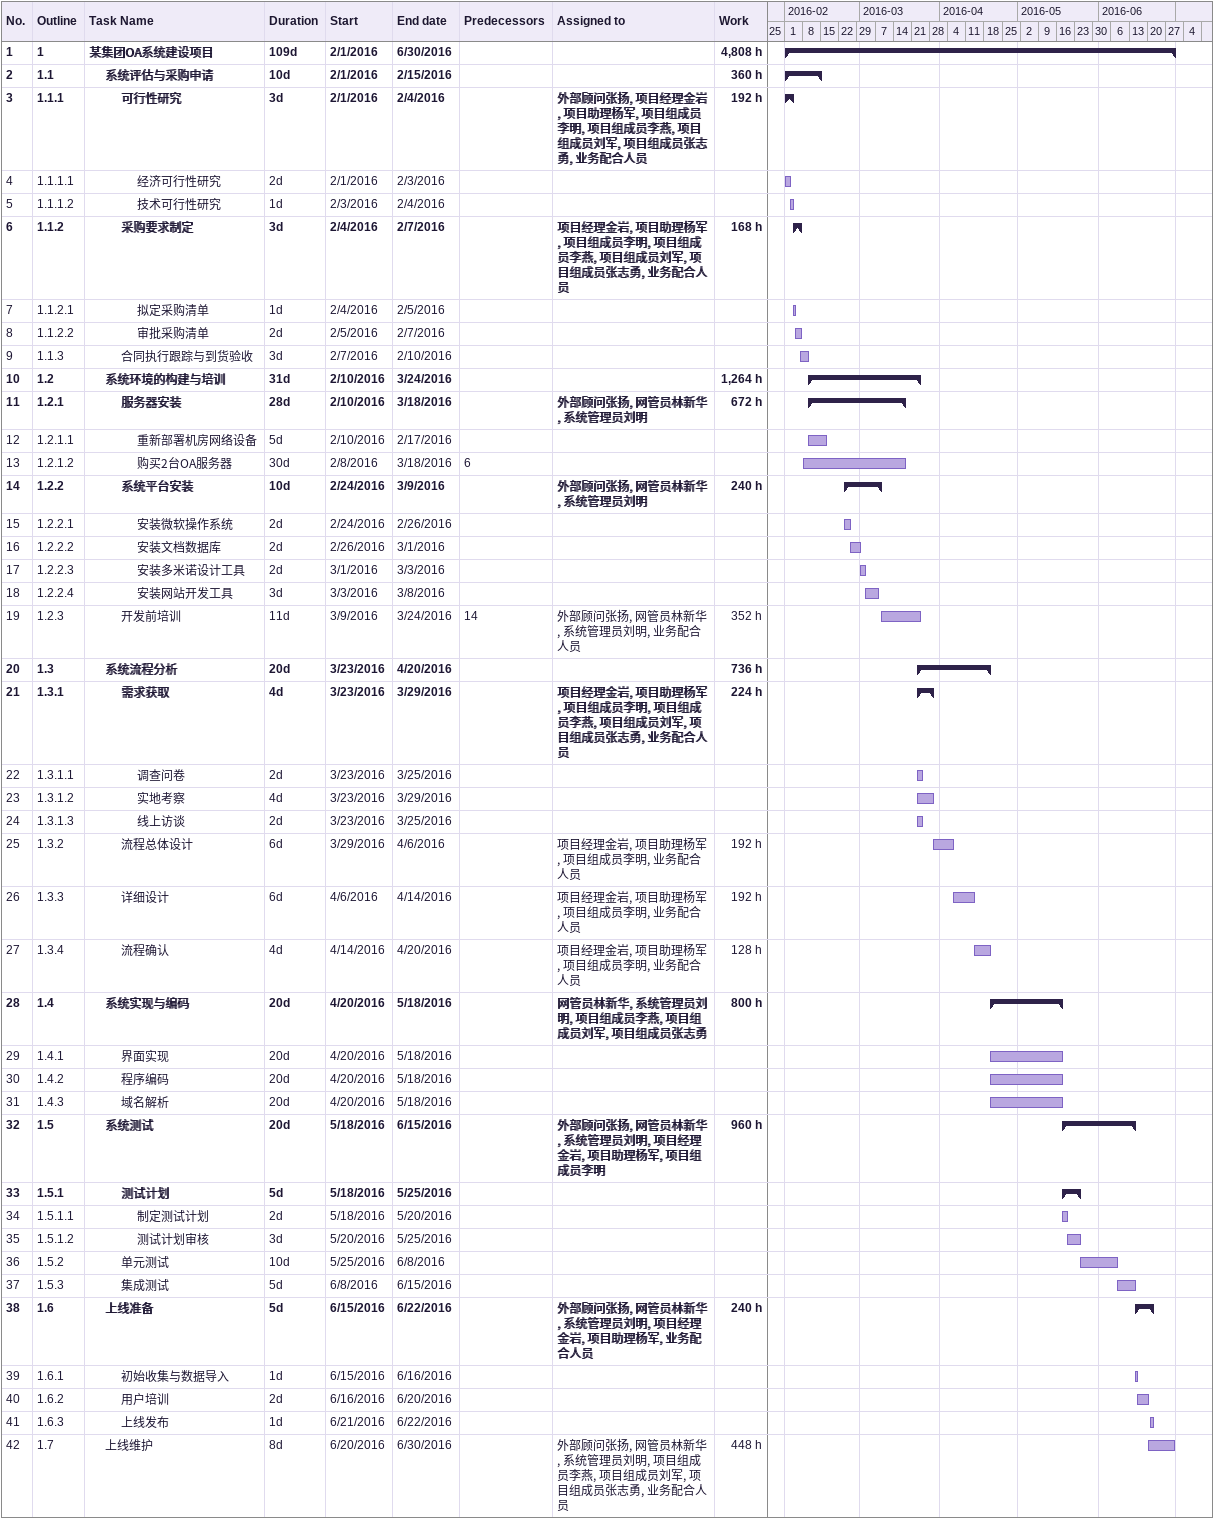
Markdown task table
| ID | WBS | Task | Duration | Start | Finish | Predecessors | Resources | Work (h) |
|---|---|---|---|---|---|---|---|---|
| 1 | 1 | **某集团OA系统建设项目** | 109d | 2016-02-01 | 2016-06-30 |  |  | 4808 |
| 2 | 1.1 | **系统评估与采购申请** | 10d | 2016-02-01 | 2016-02-15 |  |  | 360 |
| 3 | 1.1.1 | **可行性研究** | 3d | 2016-02-01 | 2016-02-04 |  | 外部顾问张扬, 项目经理金岩, 项目助理杨军, 项目组成员李明, 项目组成员李燕, 项目组成员刘军, 项目组成员张志勇, 业务配合人员 | 192 |
| 4 | 1.1.1.1 | 经济可行性研究 | 2d | 2016-02-01 | 2016-02-03 |  |  |  |
| 5 | 1.1.1.2 | 技术可行性研究 | 1d | 2016-02-03 | 2016-02-04 |  |  |  |
| 6 | 1.1.2 | **采购要求制定** | 3d | 2016-02-04 | 2016-02-07 |  | 项目经理金岩, 项目助理杨军, 项目组成员李明, 项目组成员李燕, 项目组成员刘军, 项目组成员张志勇, 业务配合人员 | 168 |
| 7 | 1.1.2.1 | 拟定采购清单 | 1d | 2016-02-04 | 2016-02-05 |  |  |  |
| 8 | 1.1.2.2 | 审批采购清单 | 2d | 2016-02-05 | 2016-02-07 |  |  |  |
| 9 | 1.1.3 | 合同执行跟踪与到货验收 | 3d | 2016-02-07 | 2016-02-10 |  |  |  |
| 10 | 1.2 | **系统环境的构建与培训** | 31d | 2016-02-10 | 2016-03-24 |  |  | 1264 |
| 11 | 1.2.1 | **服务器安装** | 28d | 2016-02-10 | 2016-03-18 |  | 外部顾问张扬, 网管员林新华, 系统管理员刘明 | 672 |
| 12 | 1.2.1.1 | 重新部署机房网络设备 | 5d | 2016-02-10 | 2016-02-17 |  |  |  |
| 13 | 1.2.1.2 | 购买2台OA服务器 | 30d | 2016-02-08 | 2016-03-18 | 6 |  |  |
| 14 | 1.2.2 | **系统平台安装** | 10d | 2016-02-24 | 2016-03-09 |  | 外部顾问张扬, 网管员林新华, 系统管理员刘明 | 240 |
| 15 | 1.2.2.1 | 安装微软操作系统 | 2d | 2016-02-24 | 2016-02-26 |  |  |  |
| 16 | 1.2.2.2 | 安装文档数据库 | 2d | 2016-02-26 | 2016-03-01 |  |  |  |
| 17 | 1.2.2.3 | 安装多米诺设计工具 | 2d | 2016-03-01 | 2016-03-03 |  |  |  |
| 18 | 1.2.2.4 | 安装网站开发工具 | 3d | 2016-03-03 | 2016-03-08 |  |  |  |
| 19 | 1.2.3 | 开发前培训 | 11d | 2016-03-09 | 2016-03-24 | 14 | 外部顾问张扬, 网管员林新华, 系统管理员刘明, 业务配合人员 | 352 |
| 20 | 1.3 | **系统流程分析** | 20d | 2016-03-23 | 2016-04-20 |  |  | 736 |
| 21 | 1.3.1 | **需求获取** | 4d | 2016-03-23 | 2016-03-29 |  | 项目经理金岩, 项目助理杨军, 项目组成员李明, 项目组成员李燕, 项目组成员刘军, 项目组成员张志勇, 业务配合人员 | 224 |
| 22 | 1.3.1.1 | 调查问卷 | 2d | 2016-03-23 | 2016-03-25 |  |  |  |
| 23 | 1.3.1.2 | 实地考察 | 4d | 2016-03-23 | 2016-03-29 |  |  |  |
| 24 | 1.3.1.3 | 线上访谈 | 2d | 2016-03-23 | 2016-03-25 |  |  |  |
| 25 | 1.3.2 | 流程总体设计 | 6d | 2016-03-29 | 2016-04-06 |  | 项目经理金岩, 项目助理杨军, 项目组成员李明, 业务配合人员 | 192 |
| 26 | 1.3.3 | 详细设计 | 6d | 2016-04-06 | 2016-04-14 |  | 项目经理金岩, 项目助理杨军, 项目组成员李明, 业务配合人员 | 192 |
| 27 | 1.3.4 | 流程确认 | 4d | 2016-04-14 | 2016-04-20 |  | 项目经理金岩, 项目助理杨军, 项目组成员李明, 业务配合人员 | 128 |
| 28 | 1.4 | **系统实现与编码** | 20d | 2016-04-20 | 2016-05-18 |  | 网管员林新华, 系统管理员刘明, 项目组成员李燕, 项目组成员刘军, 项目组成员张志勇 | 800 |
| 29 | 1.4.1 | 界面实现 | 20d | 2016-04-20 | 2016-05-18 |  |  |  |
| 30 | 1.4.2 | 程序编码 | 20d | 2016-04-20 | 2016-05-18 |  |  |  |
| 31 | 1.4.3 | 域名解析 | 20d | 2016-04-20 | 2016-05-18 |  |  |  |
| 32 | 1.5 | **系统测试** | 20d | 2016-05-18 | 2016-06-15 |  | 外部顾问张扬, 网管员林新华, 系统管理员刘明, 项目经理金岩, 项目助理杨军, 项目组成员李明 | 960 |
| 33 | 1.5.1 | **测试计划** | 5d | 2016-05-18 | 2016-05-25 |  |  |  |
| 34 | 1.5.1.1 | 制定测试计划 | 2d | 2016-05-18 | 2016-05-20 |  |  |  |
| 35 | 1.5.1.2 | 测试计划审核 | 3d | 2016-05-20 | 2016-05-25 |  |  |  |
| 36 | 1.5.2 | 单元测试 | 10d | 2016-05-25 | 2016-06-08 |  |  |  |
| 37 | 1.5.3 | 集成测试 | 5d | 2016-06-08 | 2016-06-15 |  |  |  |
| 38 | 1.6 | **上线准备** | 5d | 2016-06-15 | 2016-06-22 |  | 外部顾问张扬, 网管员林新华, 系统管理员刘明, 项目经理金岩, 项目助理杨军, 业务配合人员 | 240 |
| 39 | 1.6.1 | 初始收集与数据导入 | 1d | 2016-06-15 | 2016-06-16 |  |  |  |
| 40 | 1.6.2 | 用户培训 | 2d | 2016-06-16 | 2016-06-20 |  |  |  |
| 41 | 1.6.3 | 上线发布 | 1d | 2016-06-21 | 2016-06-22 |  |  |  |
| 42 | 1.7 | 上线维护 | 8d | 2016-06-20 | 2016-06-30 |  | 外部顾问张扬, 网管员林新华, 系统管理员刘明, 项目组成员李燕, 项目组成员刘军, 项目组成员张志勇, 业务配合人员 | 448 |
